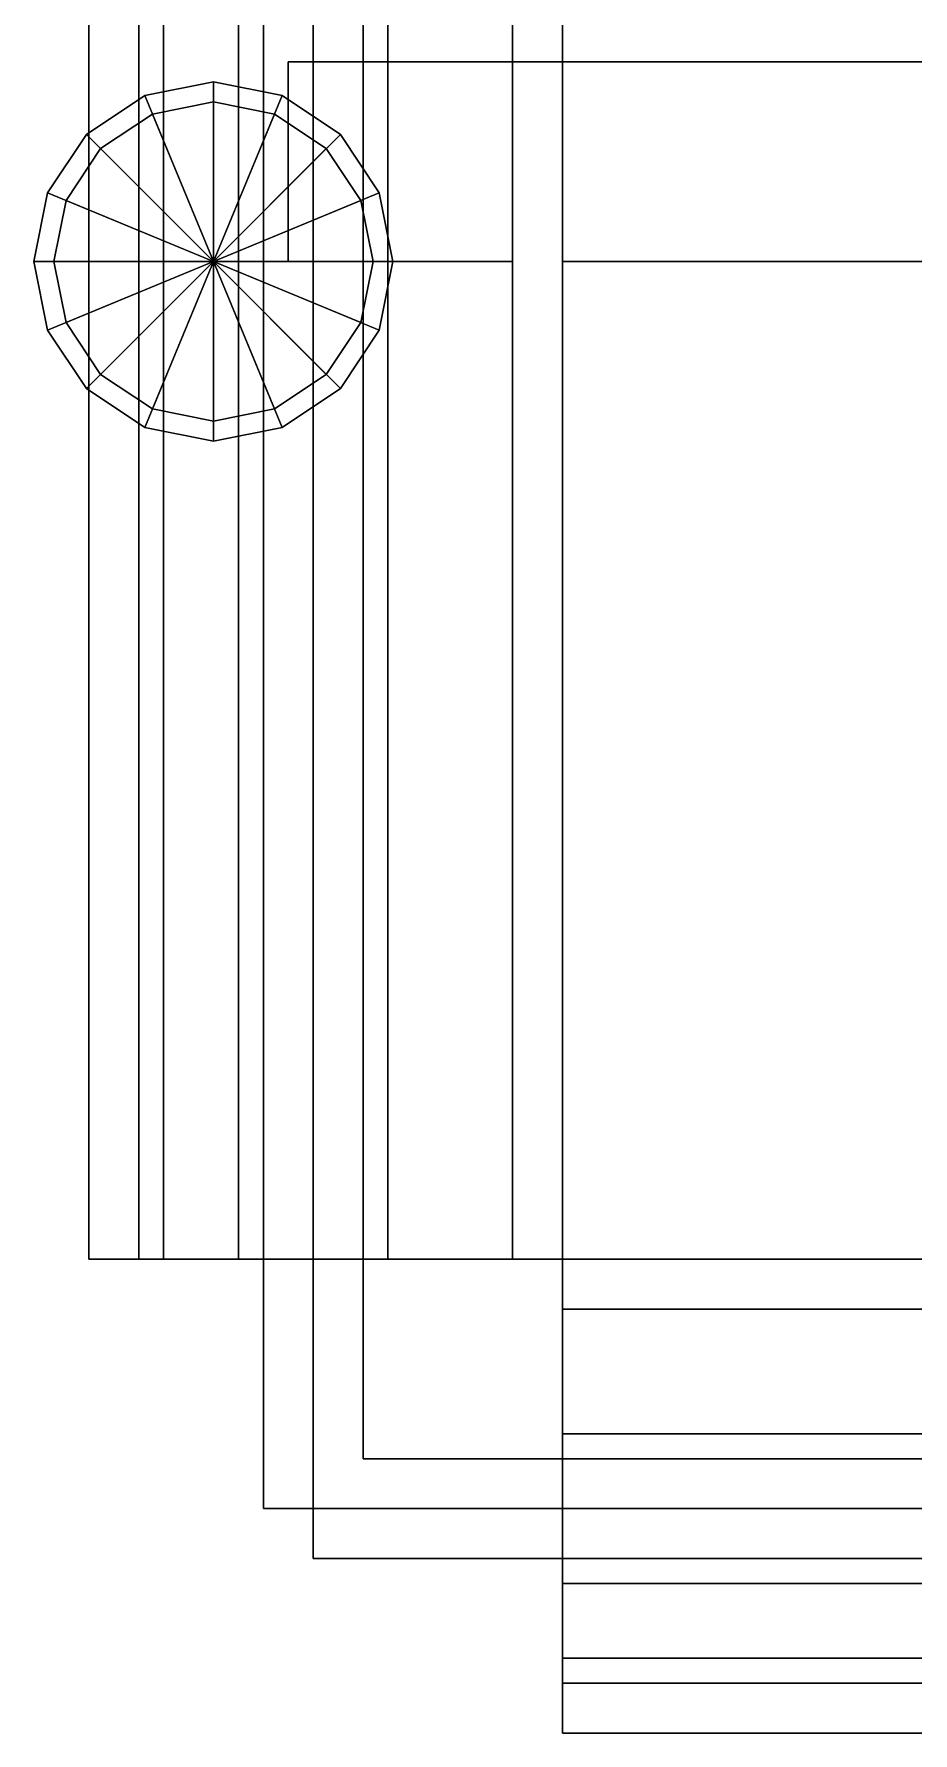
# Model space of a CAD drawing. Header units: millimetres. Extents: x -8000 to 18500, y -500 to 32500.
# Drawn here: x -106 to 70.3, y -95 to 245.6 of the extents above; entities that cross this region are included whole.
import ezdxf

# ---------------------------------------------------------------- set-up
doc = ezdxf.new("R2010")
doc.units = ezdxf.units.MM
for name, color, linetype in [('3D-CANOPY', 7, 'Continuous'), ('3D-COLUMNS', 7, 'Continuous'), ('3D-LIGHTS', 7, 'Continuous'), ('3D-LOUVERS', 7, 'Continuous'), ('3D-ROOF', 7, 'Continuous'), ('3D-SLABS', 7, 'Continuous'), ('3D-WALLS-EXTR', 7, 'Continuous')]:
    doc.layers.add(name, color=color, linetype=linetype)

msp = doc.modelspace()

# ---------------------------------------------------------------- linework, layer by layer
at = {"layer": '3D-CANOPY', "color": 7}
for points in [[(-95, 0, 3750), (-95, 10000, 3750), (-80, 10000, 3750), (-80, 0, 3750)], [(-95, 0, 3750), (-95, 0, 3900), (-95, 10000, 3900), (-95, 10000, 3750)], [(-95, 0, 3900), (-80, 0, 3900), (-80, 10000, 3900), (-95, 10000, 3900)], [(-80, 0, 3700), (-80, 10000, 3700), (0, 10000, 3700), (0, 0, 3700)], [(-80, 0, 3700), (-80, 0, 3950), (-80, 10000, 3950), (-80, 10000, 3700)], [(-80, 0, 3950), (0, 0, 3950), (0, 10000, 3950), (-80, 10000, 3950)], [(-80, 0, 3750), (-80, 10000, 3750), (-80, 10000, 3900), (-80, 0, 3900)], [(0, 0, 3700), (0, 10000, 3700), (0, 10000, 3950), (0, 0, 3950)], [(-95, 0, 3750), (-80, 0, 3750), (-80, 0, 3900), (-95, 0, 3900)], [(-80, 0, 3700), (0, 0, 3700), (0, 0, 3950), (-80, 0, 3950)], [(0, -80, 3700), (0, 0, 3700), (10000, 0, 3700), (10000, -80, 3700)], [(0, 0, 3700), (0, 0, 3950), (10000, 0, 3950), (10000, 0, 3700)], [(0, -80, 3700), (0, -80, 3950), (0, 0, 3950), (0, 0, 3700)], [(0, -80, 3950), (10000, -80, 3950), (10000, 0, 3950), (0, 0, 3950)], [(0, -80, 3700), (10000, -80, 3700), (10000, -80, 3950), (0, -80, 3950)], [(0, -95, 3750), (0, -80, 3750), (10000, -80, 3750), (10000, -95, 3750)], [(0, -80, 3750), (0, -80, 3900), (10000, -80, 3900), (10000, -80, 3750)], [(0, -95, 3750), (0, -95, 3900), (0, -80, 3900), (0, -80, 3750)], [(0, -95, 3900), (10000, -95, 3900), (10000, -80, 3900), (0, -80, 3900)], [(0, -95, 3750), (10000, -95, 3750), (10000, -95, 3900), (0, -95, 3900)]]:
    msp.add_3dface(points, dxfattribs=at)
at = {"layer": '3D-COLUMNS', "color": 7}
for points in [[(0, 0, 3600), (0, 10000, 3600), (400, 10000, 3600), (400, 0, 3600)], [(0, 0, 3600), (0, 0, 3800), (0, 10000, 3800), (0, 10000, 3600)], [(0, 0, 3800), (400, 0, 3800), (400, 10000, 3800), (0, 10000, 3800)], [(0, 0), (0, 400), (400, 400), (400, 0)], [(0, 0), (0, 0, 7800), (0, 400, 7800), (0, 400)], [(0, 0, 7800), (400, 0, 7800), (400, 400, 7800), (0, 400, 7800)], [(0, 0, 3600), (0, 400, 3600), (10000, 400, 3600), (10000, 0, 3600)], [(0, 0, 3600), (0, 0, 3800), (0, 400, 3800), (0, 400, 3600)], [(0, 0, 3800), (10000, 0, 3800), (10000, 400, 3800), (0, 400, 3800)], [(0, 0), (400, 0), (400, 0, 7800), (0, 0, 7800)], [(0, 0, 3600), (10000, 0, 3600), (10000, 0, 3800), (0, 0, 3800)], [(0, 0, 3600), (400, 0, 3600), (400, 0, 3800), (0, 0, 3800)]]:
    msp.add_3dface(points, dxfattribs=at)
at = {"layer": '3D-LIGHTS', "color": 7}
for points in [[(-85, 0, 3690), (-85, 10000, 3690), (-65, 10000, 3690), (-65, 0, 3690)], [(-85, 0, 3690), (-85, 0, 3705), (-85, 10000, 3705), (-85, 10000, 3690)], [(-85, 0, 3705), (-65, 0, 3705), (-65, 10000, 3705), (-85, 10000, 3705)], [(-65, 0, 3690), (-65, 10000, 3690), (-65, 10000, 3705), (-65, 0, 3705)], [(-70, 236, 2435), (-83.78, 233.26, 2435), (-83.78, 233.26, 2455), (-70, 236, 2455)], [(-70, 200, 2455), (-70, 236, 2455), (-83.78, 233.26, 2455), (-70, 200, 2455)], [(-70, 200, 2435), (-83.78, 233.26, 2435), (-70, 236, 2435), (-70, 200, 2435)], [(-70, 236, 2285), (-83.78, 233.26, 2285), (-83.78, 233.26, 2305), (-70, 236, 2305)], [(-70, 200, 2305), (-70, 236, 2305), (-83.78, 233.26, 2305), (-70, 200, 2305)], [(-70, 200, 2285), (-83.78, 233.26, 2285), (-70, 236, 2285), (-70, 200, 2285)], [(-70, 236, 5735), (-83.78, 233.26, 5735), (-83.78, 233.26, 5755), (-70, 236, 5755)], [(-70, 200, 5755), (-70, 236, 5755), (-83.78, 233.26, 5755), (-70, 200, 5755)], [(-70, 200, 5735), (-83.78, 233.26, 5735), (-70, 236, 5735), (-70, 200, 5735)], [(-70, 236, 5585), (-83.78, 233.26, 5585), (-83.78, 233.26, 5605), (-70, 236, 5605)], [(-70, 200, 5605), (-70, 236, 5605), (-83.78, 233.26, 5605), (-70, 200, 5605)], [(-70, 200, 5585), (-83.78, 233.26, 5585), (-70, 236, 5585), (-70, 200, 5585)], [(-56.22, 233.26, 2435), (-70, 236, 2435), (-70, 236, 2455), (-56.22, 233.26, 2455)], [(-70, 200, 2455), (-56.22, 233.26, 2455), (-70, 236, 2455), (-70, 200, 2455)], [(-70, 200, 2435), (-70, 236, 2435), (-56.22, 233.26, 2435), (-70, 200, 2435)], [(-56.22, 233.26, 2285), (-70, 236, 2285), (-70, 236, 2305), (-56.22, 233.26, 2305)], [(-70, 200, 2305), (-56.22, 233.26, 2305), (-70, 236, 2305), (-70, 200, 2305)], [(-70, 200, 2285), (-70, 236, 2285), (-56.22, 233.26, 2285), (-70, 200, 2285)], [(-56.22, 233.26, 5735), (-70, 236, 5735), (-70, 236, 5755), (-56.22, 233.26, 5755)], [(-70, 200, 5755), (-56.22, 233.26, 5755), (-70, 236, 5755), (-70, 200, 5755)], [(-70, 200, 5735), (-70, 236, 5735), (-56.22, 233.26, 5735), (-70, 200, 5735)], [(-56.22, 233.26, 5585), (-70, 236, 5585), (-70, 236, 5605), (-56.22, 233.26, 5605)], [(-70, 200, 5605), (-56.22, 233.26, 5605), (-70, 236, 5605), (-70, 200, 5605)], [(-70, 200, 5585), (-70, 236, 5585), (-56.22, 233.26, 5585), (-70, 200, 5585)], [(-83.78, 233.26, 2435), (-95.46, 225.46, 2435), (-95.46, 225.46, 2455), (-83.78, 233.26, 2455)], [(-70, 200, 2455), (-83.78, 233.26, 2455), (-95.46, 225.46, 2455), (-70, 200, 2455)], [(-70, 200, 2435), (-95.46, 225.46, 2435), (-83.78, 233.26, 2435), (-70, 200, 2435)], [(-83.78, 233.26, 2285), (-95.46, 225.46, 2285), (-95.46, 225.46, 2305), (-83.78, 233.26, 2305)], [(-70, 200, 2305), (-83.78, 233.26, 2305), (-95.46, 225.46, 2305), (-70, 200, 2305)], [(-70, 200, 2285), (-95.46, 225.46, 2285), (-83.78, 233.26, 2285), (-70, 200, 2285)], [(-83.78, 233.26, 5735), (-95.46, 225.46, 5735), (-95.46, 225.46, 5755), (-83.78, 233.26, 5755)], [(-70, 200, 5755), (-83.78, 233.26, 5755), (-95.46, 225.46, 5755), (-70, 200, 5755)], [(-70, 200, 5735), (-95.46, 225.46, 5735), (-83.78, 233.26, 5735), (-70, 200, 5735)], [(-83.78, 233.26, 5585), (-95.46, 225.46, 5585), (-95.46, 225.46, 5605), (-83.78, 233.26, 5605)], [(-70, 200, 5605), (-83.78, 233.26, 5605), (-95.46, 225.46, 5605), (-70, 200, 5605)], [(-70, 200, 5585), (-95.46, 225.46, 5585), (-83.78, 233.26, 5585), (-70, 200, 5585)], [(-70, 232, 2300), (-82.25, 229.56, 2300), (-82.25, 229.56, 2440), (-70, 232, 2440)], [(-70, 200, 2440), (-70, 232, 2440), (-82.25, 229.56, 2440), (-70, 200, 2440)], [(-70, 200, 2300), (-82.25, 229.56, 2300), (-70, 232, 2300), (-70, 200, 2300)], [(-70, 232, 5600), (-82.25, 229.56, 5600), (-82.25, 229.56, 5740), (-70, 232, 5740)], [(-70, 200, 5740), (-70, 232, 5740), (-82.25, 229.56, 5740), (-70, 200, 5740)], [(-70, 200, 5600), (-82.25, 229.56, 5600), (-70, 232, 5600), (-70, 200, 5600)], [(-70, 200, 2455), (-44.54, 225.46, 2455), (-56.22, 233.26, 2455), (-70, 200, 2455)], [(-70, 200, 2435), (-56.22, 233.26, 2435), (-44.54, 225.46, 2435), (-70, 200, 2435)], [(-70, 200, 2305), (-44.54, 225.46, 2305), (-56.22, 233.26, 2305), (-70, 200, 2305)], [(-70, 200, 2285), (-56.22, 233.26, 2285), (-44.54, 225.46, 2285), (-70, 200, 2285)], [(-70, 200, 5755), (-44.54, 225.46, 5755), (-56.22, 233.26, 5755), (-70, 200, 5755)], [(-70, 200, 5735), (-56.22, 233.26, 5735), (-44.54, 225.46, 5735), (-70, 200, 5735)], [(-70, 200, 5605), (-44.54, 225.46, 5605), (-56.22, 233.26, 5605), (-70, 200, 5605)], [(-70, 200, 5585), (-56.22, 233.26, 5585), (-44.54, 225.46, 5585), (-70, 200, 5585)], [(-57.75, 229.56, 2300), (-70, 232, 2300), (-70, 232, 2440), (-57.75, 229.56, 2440)], [(-70, 200, 2440), (-57.75, 229.56, 2440), (-70, 232, 2440), (-70, 200, 2440)], [(-70, 200, 2300), (-70, 232, 2300), (-57.75, 229.56, 2300), (-70, 200, 2300)], [(-57.75, 229.56, 5600), (-70, 232, 5600), (-70, 232, 5740), (-57.75, 229.56, 5740)], [(-70, 200, 5740), (-57.75, 229.56, 5740), (-70, 232, 5740), (-70, 200, 5740)], [(-70, 200, 5600), (-70, 232, 5600), (-57.75, 229.56, 5600), (-70, 200, 5600)], [(-44.54, 225.46, 2435), (-56.22, 233.26, 2435), (-56.22, 233.26, 2455), (-44.54, 225.46, 2455)], [(-44.54, 225.46, 2285), (-56.22, 233.26, 2285), (-56.22, 233.26, 2305), (-44.54, 225.46, 2305)], [(-44.54, 225.46, 5735), (-56.22, 233.26, 5735), (-56.22, 233.26, 5755), (-44.54, 225.46, 5755)], [(-44.54, 225.46, 5585), (-56.22, 233.26, 5585), (-56.22, 233.26, 5605), (-44.54, 225.46, 5605)], [(-82.25, 229.56, 2300), (-92.63, 222.63, 2300), (-92.63, 222.63, 2440), (-82.25, 229.56, 2440)], [(-70, 200, 2440), (-82.25, 229.56, 2440), (-92.63, 222.63, 2440), (-70, 200, 2440)], [(-70, 200, 2300), (-92.63, 222.63, 2300), (-82.25, 229.56, 2300), (-70, 200, 2300)], [(-82.25, 229.56, 5600), (-92.63, 222.63, 5600), (-92.63, 222.63, 5740), (-82.25, 229.56, 5740)], [(-70, 200, 5740), (-82.25, 229.56, 5740), (-92.63, 222.63, 5740), (-70, 200, 5740)], [(-70, 200, 5600), (-92.63, 222.63, 5600), (-82.25, 229.56, 5600), (-70, 200, 5600)], [(-70, 200, 2440), (-47.37, 222.63, 2440), (-57.75, 229.56, 2440), (-70, 200, 2440)], [(-70, 200, 2300), (-57.75, 229.56, 2300), (-47.37, 222.63, 2300), (-70, 200, 2300)], [(-70, 200, 5740), (-47.37, 222.63, 5740), (-57.75, 229.56, 5740), (-70, 200, 5740)], [(-70, 200, 5600), (-57.75, 229.56, 5600), (-47.37, 222.63, 5600), (-70, 200, 5600)], [(-47.37, 222.63, 2300), (-57.75, 229.56, 2300), (-57.75, 229.56, 2440), (-47.37, 222.63, 2440)], [(-47.37, 222.63, 5600), (-57.75, 229.56, 5600), (-57.75, 229.56, 5740), (-47.37, 222.63, 5740)], [(-95.46, 225.46, 2435), (-103.26, 213.78, 2435), (-103.26, 213.78, 2455), (-95.46, 225.46, 2455)], [(-70, 200, 2455), (-95.46, 225.46, 2455), (-103.26, 213.78, 2455), (-70, 200, 2455)], [(-70, 200, 2435), (-103.26, 213.78, 2435), (-95.46, 225.46, 2435), (-70, 200, 2435)], [(-95.46, 225.46, 2285), (-103.26, 213.78, 2285), (-103.26, 213.78, 2305), (-95.46, 225.46, 2305)], [(-70, 200, 2305), (-95.46, 225.46, 2305), (-103.26, 213.78, 2305), (-70, 200, 2305)], [(-70, 200, 2285), (-103.26, 213.78, 2285), (-95.46, 225.46, 2285), (-70, 200, 2285)], [(-95.46, 225.46, 5735), (-103.26, 213.78, 5735), (-103.26, 213.78, 5755), (-95.46, 225.46, 5755)], [(-70, 200, 5755), (-95.46, 225.46, 5755), (-103.26, 213.78, 5755), (-70, 200, 5755)], [(-70, 200, 5735), (-103.26, 213.78, 5735), (-95.46, 225.46, 5735), (-70, 200, 5735)], [(-95.46, 225.46, 5585), (-103.26, 213.78, 5585), (-103.26, 213.78, 5605), (-95.46, 225.46, 5605)], [(-70, 200, 5605), (-95.46, 225.46, 5605), (-103.26, 213.78, 5605), (-70, 200, 5605)], [(-70, 200, 5585), (-103.26, 213.78, 5585), (-95.46, 225.46, 5585), (-70, 200, 5585)], [(-70, 200, 2455), (-36.74, 213.78, 2455), (-44.54, 225.46, 2455), (-70, 200, 2455)], [(-70, 200, 2435), (-44.54, 225.46, 2435), (-36.74, 213.78, 2435), (-70, 200, 2435)], [(-70, 200, 2305), (-36.74, 213.78, 2305), (-44.54, 225.46, 2305), (-70, 200, 2305)], [(-70, 200, 2285), (-44.54, 225.46, 2285), (-36.74, 213.78, 2285), (-70, 200, 2285)], [(-70, 200, 5755), (-36.74, 213.78, 5755), (-44.54, 225.46, 5755), (-70, 200, 5755)], [(-70, 200, 5735), (-44.54, 225.46, 5735), (-36.74, 213.78, 5735), (-70, 200, 5735)], [(-70, 200, 5605), (-36.74, 213.78, 5605), (-44.54, 225.46, 5605), (-70, 200, 5605)], [(-70, 200, 5585), (-44.54, 225.46, 5585), (-36.74, 213.78, 5585), (-70, 200, 5585)], [(-36.74, 213.78, 2435), (-44.54, 225.46, 2435), (-44.54, 225.46, 2455), (-36.74, 213.78, 2455)], [(-36.74, 213.78, 2285), (-44.54, 225.46, 2285), (-44.54, 225.46, 2305), (-36.74, 213.78, 2305)], [(-36.74, 213.78, 5735), (-44.54, 225.46, 5735), (-44.54, 225.46, 5755), (-36.74, 213.78, 5755)], [(-36.74, 213.78, 5585), (-44.54, 225.46, 5585), (-44.54, 225.46, 5605), (-36.74, 213.78, 5605)], [(-92.63, 222.63, 2300), (-99.56, 212.25, 2300), (-99.56, 212.25, 2440), (-92.63, 222.63, 2440)], [(-70, 200, 2440), (-92.63, 222.63, 2440), (-99.56, 212.25, 2440), (-70, 200, 2440)], [(-70, 200, 2300), (-99.56, 212.25, 2300), (-92.63, 222.63, 2300), (-70, 200, 2300)], [(-92.63, 222.63, 5600), (-99.56, 212.25, 5600), (-99.56, 212.25, 5740), (-92.63, 222.63, 5740)], [(-70, 200, 5740), (-92.63, 222.63, 5740), (-99.56, 212.25, 5740), (-70, 200, 5740)], [(-70, 200, 5600), (-99.56, 212.25, 5600), (-92.63, 222.63, 5600), (-70, 200, 5600)], [(-70, 200, 2440), (-40.44, 212.25, 2440), (-47.37, 222.63, 2440), (-70, 200, 2440)], [(-70, 200, 2300), (-47.37, 222.63, 2300), (-40.44, 212.25, 2300), (-70, 200, 2300)], [(-70, 200, 5740), (-40.44, 212.25, 5740), (-47.37, 222.63, 5740), (-70, 200, 5740)], [(-70, 200, 5600), (-47.37, 222.63, 5600), (-40.44, 212.25, 5600), (-70, 200, 5600)], [(-40.44, 212.25, 2300), (-47.37, 222.63, 2300), (-47.37, 222.63, 2440), (-40.44, 212.25, 2440)], [(-40.44, 212.25, 5600), (-47.37, 222.63, 5600), (-47.37, 222.63, 5740), (-40.44, 212.25, 5740)], [(-103.26, 213.78, 2435), (-106, 200, 2435), (-106, 200, 2455), (-103.26, 213.78, 2455)], [(-70, 200, 2455), (-103.26, 213.78, 2455), (-106, 200, 2455), (-70, 200, 2455)], [(-70, 200, 2435), (-106, 200, 2435), (-103.26, 213.78, 2435), (-70, 200, 2435)], [(-103.26, 213.78, 2285), (-106, 200, 2285), (-106, 200, 2305), (-103.26, 213.78, 2305)], [(-70, 200, 2305), (-103.26, 213.78, 2305), (-106, 200, 2305), (-70, 200, 2305)], [(-70, 200, 2285), (-106, 200, 2285), (-103.26, 213.78, 2285), (-70, 200, 2285)], [(-103.26, 213.78, 5735), (-106, 200, 5735), (-106, 200, 5755), (-103.26, 213.78, 5755)], [(-70, 200, 5755), (-103.26, 213.78, 5755), (-106, 200, 5755), (-70, 200, 5755)], [(-70, 200, 5735), (-106, 200, 5735), (-103.26, 213.78, 5735), (-70, 200, 5735)], [(-103.26, 213.78, 5585), (-106, 200, 5585), (-106, 200, 5605), (-103.26, 213.78, 5605)], [(-70, 200, 5605), (-103.26, 213.78, 5605), (-106, 200, 5605), (-70, 200, 5605)], [(-70, 200, 5585), (-106, 200, 5585), (-103.26, 213.78, 5585), (-70, 200, 5585)], [(-99.56, 212.25, 2300), (-102, 200, 2300), (-102, 200, 2440), (-99.56, 212.25, 2440)], [(-70, 200, 2440), (-99.56, 212.25, 2440), (-102, 200, 2440), (-70, 200, 2440)], [(-70, 200, 2300), (-102, 200, 2300), (-99.56, 212.25, 2300), (-70, 200, 2300)], [(-99.56, 212.25, 5600), (-102, 200, 5600), (-102, 200, 5740), (-99.56, 212.25, 5740)], [(-70, 200, 5740), (-99.56, 212.25, 5740), (-102, 200, 5740), (-70, 200, 5740)], [(-70, 200, 5600), (-102, 200, 5600), (-99.56, 212.25, 5600), (-70, 200, 5600)], [(-70, 200, 2455), (-34, 200, 2455), (-36.74, 213.78, 2455), (-70, 200, 2455)], [(-70, 200, 2435), (-36.74, 213.78, 2435), (-34, 200, 2435), (-70, 200, 2435)], [(-70, 200, 2305), (-34, 200, 2305), (-36.74, 213.78, 2305), (-70, 200, 2305)], [(-70, 200, 2285), (-36.74, 213.78, 2285), (-34, 200, 2285), (-70, 200, 2285)], [(-70, 200, 5755), (-34, 200, 5755), (-36.74, 213.78, 5755), (-70, 200, 5755)], [(-70, 200, 5735), (-36.74, 213.78, 5735), (-34, 200, 5735), (-70, 200, 5735)], [(-70, 200, 5605), (-34, 200, 5605), (-36.74, 213.78, 5605), (-70, 200, 5605)], [(-70, 200, 5585), (-36.74, 213.78, 5585), (-34, 200, 5585), (-70, 200, 5585)], [(-70, 200, 2440), (-38, 200, 2440), (-40.44, 212.25, 2440), (-70, 200, 2440)], [(-70, 200, 2300), (-40.44, 212.25, 2300), (-38, 200, 2300), (-70, 200, 2300)], [(-70, 200, 5740), (-38, 200, 5740), (-40.44, 212.25, 5740), (-70, 200, 5740)], [(-70, 200, 5600), (-40.44, 212.25, 5600), (-38, 200, 5600), (-70, 200, 5600)], [(-38, 200, 2300), (-40.44, 212.25, 2300), (-40.44, 212.25, 2440), (-38, 200, 2440)], [(-38, 200, 5600), (-40.44, 212.25, 5600), (-40.44, 212.25, 5740), (-38, 200, 5740)], [(-34, 200, 2435), (-36.74, 213.78, 2435), (-36.74, 213.78, 2455), (-34, 200, 2455)], [(-34, 200, 2285), (-36.74, 213.78, 2285), (-36.74, 213.78, 2305), (-34, 200, 2305)], [(-34, 200, 5735), (-36.74, 213.78, 5735), (-36.74, 213.78, 5755), (-34, 200, 5755)], [(-34, 200, 5585), (-36.74, 213.78, 5585), (-36.74, 213.78, 5605), (-34, 200, 5605)], [(-106, 200, 2435), (-103.26, 186.22, 2435), (-103.26, 186.22, 2455), (-106, 200, 2455)], [(-70, 200, 2455), (-106, 200, 2455), (-103.26, 186.22, 2455), (-70, 200, 2455)], [(-70, 200, 2435), (-103.26, 186.22, 2435), (-106, 200, 2435), (-70, 200, 2435)], [(-106, 200, 2285), (-103.26, 186.22, 2285), (-103.26, 186.22, 2305), (-106, 200, 2305)], [(-70, 200, 2305), (-106, 200, 2305), (-103.26, 186.22, 2305), (-70, 200, 2305)], [(-70, 200, 2285), (-103.26, 186.22, 2285), (-106, 200, 2285), (-70, 200, 2285)], [(-106, 200, 5735), (-103.26, 186.22, 5735), (-103.26, 186.22, 5755), (-106, 200, 5755)], [(-70, 200, 5755), (-106, 200, 5755), (-103.26, 186.22, 5755), (-70, 200, 5755)], [(-70, 200, 5735), (-103.26, 186.22, 5735), (-106, 200, 5735), (-70, 200, 5735)], [(-106, 200, 5585), (-103.26, 186.22, 5585), (-103.26, 186.22, 5605), (-106, 200, 5605)], [(-70, 200, 5605), (-106, 200, 5605), (-103.26, 186.22, 5605), (-70, 200, 5605)], [(-70, 200, 5585), (-103.26, 186.22, 5585), (-106, 200, 5585), (-70, 200, 5585)], [(-70, 200, 2455), (-103.26, 186.22, 2455), (-95.46, 174.54, 2455), (-70, 200, 2455)], [(-70, 200, 2435), (-95.46, 174.54, 2435), (-103.26, 186.22, 2435), (-70, 200, 2435)], [(-70, 200, 2305), (-103.26, 186.22, 2305), (-95.46, 174.54, 2305), (-70, 200, 2305)], [(-70, 200, 2285), (-95.46, 174.54, 2285), (-103.26, 186.22, 2285), (-70, 200, 2285)], [(-70, 200, 5755), (-103.26, 186.22, 5755), (-95.46, 174.54, 5755), (-70, 200, 5755)], [(-70, 200, 5735), (-95.46, 174.54, 5735), (-103.26, 186.22, 5735), (-70, 200, 5735)], [(-70, 200, 5605), (-103.26, 186.22, 5605), (-95.46, 174.54, 5605), (-70, 200, 5605)], [(-70, 200, 5585), (-95.46, 174.54, 5585), (-103.26, 186.22, 5585), (-70, 200, 5585)], [(-102, 200, 2300), (-99.56, 187.75, 2300), (-99.56, 187.75, 2440), (-102, 200, 2440)], [(-70, 200, 2440), (-102, 200, 2440), (-99.56, 187.75, 2440), (-70, 200, 2440)], [(-70, 200, 2300), (-99.56, 187.75, 2300), (-102, 200, 2300), (-70, 200, 2300)], [(-102, 200, 5600), (-99.56, 187.75, 5600), (-99.56, 187.75, 5740), (-102, 200, 5740)], [(-70, 200, 5740), (-102, 200, 5740), (-99.56, 187.75, 5740), (-70, 200, 5740)], [(-70, 200, 5600), (-99.56, 187.75, 5600), (-102, 200, 5600), (-70, 200, 5600)], [(-70, 200, 2440), (-99.56, 187.75, 2440), (-92.63, 177.37, 2440), (-70, 200, 2440)], [(-70, 200, 2300), (-92.63, 177.37, 2300), (-99.56, 187.75, 2300), (-70, 200, 2300)], [(-70, 200, 5740), (-99.56, 187.75, 5740), (-92.63, 177.37, 5740), (-70, 200, 5740)], [(-70, 200, 5600), (-92.63, 177.37, 5600), (-99.56, 187.75, 5600), (-70, 200, 5600)], [(-70, 200, 2455), (-95.46, 174.54, 2455), (-83.78, 166.74, 2455), (-70, 200, 2455)], [(-70, 200, 2435), (-83.78, 166.74, 2435), (-95.46, 174.54, 2435), (-70, 200, 2435)], [(-70, 200, 2305), (-95.46, 174.54, 2305), (-83.78, 166.74, 2305), (-70, 200, 2305)], [(-70, 200, 2285), (-83.78, 166.74, 2285), (-95.46, 174.54, 2285), (-70, 200, 2285)], [(-70, 200, 5755), (-95.46, 174.54, 5755), (-83.78, 166.74, 5755), (-70, 200, 5755)], [(-70, 200, 5735), (-83.78, 166.74, 5735), (-95.46, 174.54, 5735), (-70, 200, 5735)], [(-70, 200, 5605), (-95.46, 174.54, 5605), (-83.78, 166.74, 5605), (-70, 200, 5605)], [(-70, 200, 5585), (-83.78, 166.74, 5585), (-95.46, 174.54, 5585), (-70, 200, 5585)], [(-70, 200, 2440), (-92.63, 177.37, 2440), (-82.25, 170.44, 2440), (-70, 200, 2440)], [(-70, 200, 2300), (-82.25, 170.44, 2300), (-92.63, 177.37, 2300), (-70, 200, 2300)], [(-70, 200, 5740), (-92.63, 177.37, 5740), (-82.25, 170.44, 5740), (-70, 200, 5740)], [(-70, 200, 5600), (-82.25, 170.44, 5600), (-92.63, 177.37, 5600), (-70, 200, 5600)], [(-70, 200, 2455), (-83.78, 166.74, 2455), (-70, 164, 2455), (-70, 200, 2455)], [(-70, 200, 2435), (-70, 164, 2435), (-83.78, 166.74, 2435), (-70, 200, 2435)], [(-70, 200, 2305), (-83.78, 166.74, 2305), (-70, 164, 2305), (-70, 200, 2305)], [(-70, 200, 2285), (-70, 164, 2285), (-83.78, 166.74, 2285), (-70, 200, 2285)], [(-70, 200, 5755), (-83.78, 166.74, 5755), (-70, 164, 5755), (-70, 200, 5755)], [(-70, 200, 5735), (-70, 164, 5735), (-83.78, 166.74, 5735), (-70, 200, 5735)], [(-70, 200, 5605), (-83.78, 166.74, 5605), (-70, 164, 5605), (-70, 200, 5605)], [(-70, 200, 5585), (-70, 164, 5585), (-83.78, 166.74, 5585), (-70, 200, 5585)], [(-70, 200, 2440), (-82.25, 170.44, 2440), (-70, 168, 2440), (-70, 200, 2440)], [(-70, 200, 2300), (-70, 168, 2300), (-82.25, 170.44, 2300), (-70, 200, 2300)], [(-70, 200, 5740), (-82.25, 170.44, 5740), (-70, 168, 5740), (-70, 200, 5740)], [(-70, 200, 5600), (-70, 168, 5600), (-82.25, 170.44, 5600), (-70, 200, 5600)], [(-70, 200, 2440), (-70, 168, 2440), (-57.75, 170.44, 2440), (-70, 200, 2440)], [(-70, 200, 2300), (-57.75, 170.44, 2300), (-70, 168, 2300), (-70, 200, 2300)], [(-70, 200, 2440), (-57.75, 170.44, 2440), (-47.37, 177.37, 2440), (-70, 200, 2440)], [(-70, 200, 2300), (-47.37, 177.37, 2300), (-57.75, 170.44, 2300), (-70, 200, 2300)], [(-70, 200, 2440), (-47.37, 177.37, 2440), (-40.44, 187.75, 2440), (-70, 200, 2440)], [(-70, 200, 2300), (-40.44, 187.75, 2300), (-47.37, 177.37, 2300), (-70, 200, 2300)], [(-70, 200, 2440), (-40.44, 187.75, 2440), (-38, 200, 2440), (-70, 200, 2440)], [(-70, 200, 2300), (-38, 200, 2300), (-40.44, 187.75, 2300), (-70, 200, 2300)], [(-70, 200, 2455), (-70, 164, 2455), (-56.22, 166.74, 2455), (-70, 200, 2455)], [(-70, 200, 2435), (-56.22, 166.74, 2435), (-70, 164, 2435), (-70, 200, 2435)], [(-70, 200, 2455), (-56.22, 166.74, 2455), (-44.54, 174.54, 2455), (-70, 200, 2455)], [(-70, 200, 2435), (-44.54, 174.54, 2435), (-56.22, 166.74, 2435), (-70, 200, 2435)], [(-70, 200, 2455), (-44.54, 174.54, 2455), (-36.74, 186.22, 2455), (-70, 200, 2455)], [(-70, 200, 2435), (-36.74, 186.22, 2435), (-44.54, 174.54, 2435), (-70, 200, 2435)], [(-70, 200, 2455), (-36.74, 186.22, 2455), (-34, 200, 2455), (-70, 200, 2455)], [(-70, 200, 2435), (-34, 200, 2435), (-36.74, 186.22, 2435), (-70, 200, 2435)], [(-70, 200, 2305), (-70, 164, 2305), (-56.22, 166.74, 2305), (-70, 200, 2305)], [(-70, 200, 2285), (-56.22, 166.74, 2285), (-70, 164, 2285), (-70, 200, 2285)], [(-70, 200, 2305), (-56.22, 166.74, 2305), (-44.54, 174.54, 2305), (-70, 200, 2305)], [(-70, 200, 2285), (-44.54, 174.54, 2285), (-56.22, 166.74, 2285), (-70, 200, 2285)], [(-70, 200, 2305), (-44.54, 174.54, 2305), (-36.74, 186.22, 2305), (-70, 200, 2305)], [(-70, 200, 2285), (-36.74, 186.22, 2285), (-44.54, 174.54, 2285), (-70, 200, 2285)], [(-70, 200, 2305), (-36.74, 186.22, 2305), (-34, 200, 2305), (-70, 200, 2305)], [(-70, 200, 2285), (-34, 200, 2285), (-36.74, 186.22, 2285), (-70, 200, 2285)], [(-70, 200, 5740), (-70, 168, 5740), (-57.75, 170.44, 5740), (-70, 200, 5740)], [(-70, 200, 5600), (-57.75, 170.44, 5600), (-70, 168, 5600), (-70, 200, 5600)], [(-70, 200, 5740), (-57.75, 170.44, 5740), (-47.37, 177.37, 5740), (-70, 200, 5740)], [(-70, 200, 5600), (-47.37, 177.37, 5600), (-57.75, 170.44, 5600), (-70, 200, 5600)], [(-70, 200, 5740), (-47.37, 177.37, 5740), (-40.44, 187.75, 5740), (-70, 200, 5740)], [(-70, 200, 5600), (-40.44, 187.75, 5600), (-47.37, 177.37, 5600), (-70, 200, 5600)], [(-70, 200, 5740), (-40.44, 187.75, 5740), (-38, 200, 5740), (-70, 200, 5740)], [(-70, 200, 5600), (-38, 200, 5600), (-40.44, 187.75, 5600), (-70, 200, 5600)], [(-70, 200, 5755), (-70, 164, 5755), (-56.22, 166.74, 5755), (-70, 200, 5755)], [(-70, 200, 5735), (-56.22, 166.74, 5735), (-70, 164, 5735), (-70, 200, 5735)], [(-70, 200, 5755), (-56.22, 166.74, 5755), (-44.54, 174.54, 5755), (-70, 200, 5755)], [(-70, 200, 5735), (-44.54, 174.54, 5735), (-56.22, 166.74, 5735), (-70, 200, 5735)], [(-70, 200, 5755), (-44.54, 174.54, 5755), (-36.74, 186.22, 5755), (-70, 200, 5755)], [(-70, 200, 5735), (-36.74, 186.22, 5735), (-44.54, 174.54, 5735), (-70, 200, 5735)], [(-70, 200, 5755), (-36.74, 186.22, 5755), (-34, 200, 5755), (-70, 200, 5755)], [(-70, 200, 5735), (-34, 200, 5735), (-36.74, 186.22, 5735), (-70, 200, 5735)], [(-70, 200, 5605), (-70, 164, 5605), (-56.22, 166.74, 5605), (-70, 200, 5605)], [(-70, 200, 5585), (-56.22, 166.74, 5585), (-70, 164, 5585), (-70, 200, 5585)], [(-70, 200, 5605), (-56.22, 166.74, 5605), (-44.54, 174.54, 5605), (-70, 200, 5605)], [(-70, 200, 5585), (-44.54, 174.54, 5585), (-56.22, 166.74, 5585), (-70, 200, 5585)], [(-70, 200, 5605), (-44.54, 174.54, 5605), (-36.74, 186.22, 5605), (-70, 200, 5605)], [(-70, 200, 5585), (-36.74, 186.22, 5585), (-44.54, 174.54, 5585), (-70, 200, 5585)], [(-70, 200, 5605), (-36.74, 186.22, 5605), (-34, 200, 5605), (-70, 200, 5605)], [(-70, 200, 5585), (-34, 200, 5585), (-36.74, 186.22, 5585), (-70, 200, 5585)], [(-40.44, 187.75, 2300), (-38, 200, 2300), (-38, 200, 2440), (-40.44, 187.75, 2440)], [(-40.44, 187.75, 5600), (-38, 200, 5600), (-38, 200, 5740), (-40.44, 187.75, 5740)], [(-36.74, 186.22, 2435), (-34, 200, 2435), (-34, 200, 2455), (-36.74, 186.22, 2455)], [(-36.74, 186.22, 2285), (-34, 200, 2285), (-34, 200, 2305), (-36.74, 186.22, 2305)], [(-36.74, 186.22, 5735), (-34, 200, 5735), (-34, 200, 5755), (-36.74, 186.22, 5755)], [(-36.74, 186.22, 5585), (-34, 200, 5585), (-34, 200, 5605), (-36.74, 186.22, 5605)], [(-99.56, 187.75, 2300), (-92.63, 177.37, 2300), (-92.63, 177.37, 2440), (-99.56, 187.75, 2440)], [(-99.56, 187.75, 5600), (-92.63, 177.37, 5600), (-92.63, 177.37, 5740), (-99.56, 187.75, 5740)], [(-47.37, 177.37, 2300), (-40.44, 187.75, 2300), (-40.44, 187.75, 2440), (-47.37, 177.37, 2440)], [(-47.37, 177.37, 5600), (-40.44, 187.75, 5600), (-40.44, 187.75, 5740), (-47.37, 177.37, 5740)], [(-103.26, 186.22, 2435), (-95.46, 174.54, 2435), (-95.46, 174.54, 2455), (-103.26, 186.22, 2455)], [(-103.26, 186.22, 2285), (-95.46, 174.54, 2285), (-95.46, 174.54, 2305), (-103.26, 186.22, 2305)], [(-103.26, 186.22, 5735), (-95.46, 174.54, 5735), (-95.46, 174.54, 5755), (-103.26, 186.22, 5755)], [(-103.26, 186.22, 5585), (-95.46, 174.54, 5585), (-95.46, 174.54, 5605), (-103.26, 186.22, 5605)], [(-44.54, 174.54, 2435), (-36.74, 186.22, 2435), (-36.74, 186.22, 2455), (-44.54, 174.54, 2455)], [(-44.54, 174.54, 2285), (-36.74, 186.22, 2285), (-36.74, 186.22, 2305), (-44.54, 174.54, 2305)], [(-44.54, 174.54, 5735), (-36.74, 186.22, 5735), (-36.74, 186.22, 5755), (-44.54, 174.54, 5755)], [(-44.54, 174.54, 5585), (-36.74, 186.22, 5585), (-36.74, 186.22, 5605), (-44.54, 174.54, 5605)], [(-92.63, 177.37, 2300), (-82.25, 170.44, 2300), (-82.25, 170.44, 2440), (-92.63, 177.37, 2440)], [(-92.63, 177.37, 5600), (-82.25, 170.44, 5600), (-82.25, 170.44, 5740), (-92.63, 177.37, 5740)], [(-57.75, 170.44, 2300), (-47.37, 177.37, 2300), (-47.37, 177.37, 2440), (-57.75, 170.44, 2440)], [(-57.75, 170.44, 5600), (-47.37, 177.37, 5600), (-47.37, 177.37, 5740), (-57.75, 170.44, 5740)], [(-95.46, 174.54, 2435), (-83.78, 166.74, 2435), (-83.78, 166.74, 2455), (-95.46, 174.54, 2455)], [(-95.46, 174.54, 2285), (-83.78, 166.74, 2285), (-83.78, 166.74, 2305), (-95.46, 174.54, 2305)], [(-95.46, 174.54, 5735), (-83.78, 166.74, 5735), (-83.78, 166.74, 5755), (-95.46, 174.54, 5755)], [(-95.46, 174.54, 5585), (-83.78, 166.74, 5585), (-83.78, 166.74, 5605), (-95.46, 174.54, 5605)], [(-56.22, 166.74, 2435), (-44.54, 174.54, 2435), (-44.54, 174.54, 2455), (-56.22, 166.74, 2455)], [(-56.22, 166.74, 2285), (-44.54, 174.54, 2285), (-44.54, 174.54, 2305), (-56.22, 166.74, 2305)], [(-56.22, 166.74, 5735), (-44.54, 174.54, 5735), (-44.54, 174.54, 5755), (-56.22, 166.74, 5755)], [(-56.22, 166.74, 5585), (-44.54, 174.54, 5585), (-44.54, 174.54, 5605), (-56.22, 166.74, 5605)], [(-82.25, 170.44, 2300), (-70, 168, 2300), (-70, 168, 2440), (-82.25, 170.44, 2440)], [(-82.25, 170.44, 5600), (-70, 168, 5600), (-70, 168, 5740), (-82.25, 170.44, 5740)], [(-70, 168, 2300), (-57.75, 170.44, 2300), (-57.75, 170.44, 2440), (-70, 168, 2440)], [(-70, 168, 5600), (-57.75, 170.44, 5600), (-57.75, 170.44, 5740), (-70, 168, 5740)], [(-83.78, 166.74, 2435), (-70, 164, 2435), (-70, 164, 2455), (-83.78, 166.74, 2455)], [(-83.78, 166.74, 2285), (-70, 164, 2285), (-70, 164, 2305), (-83.78, 166.74, 2305)], [(-83.78, 166.74, 5735), (-70, 164, 5735), (-70, 164, 5755), (-83.78, 166.74, 5755)], [(-83.78, 166.74, 5585), (-70, 164, 5585), (-70, 164, 5605), (-83.78, 166.74, 5605)], [(-70, 164, 2435), (-56.22, 166.74, 2435), (-56.22, 166.74, 2455), (-70, 164, 2455)], [(-70, 164, 2285), (-56.22, 166.74, 2285), (-56.22, 166.74, 2305), (-70, 164, 2305)], [(-70, 164, 5735), (-56.22, 166.74, 5735), (-56.22, 166.74, 5755), (-70, 164, 5755)], [(-70, 164, 5585), (-56.22, 166.74, 5585), (-56.22, 166.74, 5605), (-70, 164, 5605)], [(-85, 0, 3690), (-65, 0, 3690), (-65, 0, 3705), (-85, 0, 3705)], [(0, -85, 3690), (0, -65, 3690), (10000, -65, 3690), (10000, -85, 3690)], [(0, -65, 3690), (0, -65, 3705), (10000, -65, 3705), (10000, -65, 3690)], [(0, -85, 3690), (0, -85, 3705), (0, -65, 3705), (0, -65, 3690)], [(0, -85, 3705), (10000, -85, 3705), (10000, -65, 3705), (0, -65, 3705)], [(0, -85, 3690), (10000, -85, 3690), (10000, -85, 3705), (0, -85, 3705)]]:
    msp.add_3dface(points, dxfattribs=at)
at = {"layer": '3D-LOUVERS', "color": 7}
for points in [[(-55, 200, 600), (-55, 240, 600), (-10, 240, 600), (-10, 200, 600)], [(-55, 240, 600), (-55, 240, 3700), (-10, 240, 3700), (-10, 240, 600)], [(-55, 200, 600), (-55, 200, 3700), (-55, 240, 3700), (-55, 240, 600)], [(-55, 200, 3700), (-10, 200, 3700), (-10, 240, 3700), (-55, 240, 3700)], [(-55, 200, 4000), (-55, 240, 4000), (-10, 240, 4000), (-10, 200, 4000)], [(-55, 240, 4000), (-55, 240, 7000), (-10, 240, 7000), (-10, 240, 4000)], [(-55, 200, 4000), (-55, 200, 7000), (-55, 240, 7000), (-55, 240, 4000)], [(-55, 200, 7000), (-10, 200, 7000), (-10, 240, 7000), (-55, 240, 7000)], [(-10, 200, 600), (-10, 240, 600), (-10, 240, 3700), (-10, 200, 3700)], [(-10, 200, 4000), (-10, 240, 4000), (-10, 240, 7000), (-10, 200, 7000)], [(-55, 200, 600), (-10, 200, 600), (-10, 200, 3700), (-55, 200, 3700)], [(-55, 200, 4000), (-10, 200, 4000), (-10, 200, 7000), (-55, 200, 7000)]]:
    msp.add_3dface(points, dxfattribs=at)
at = {"layer": '3D-ROOF', "color": 7}
for points in [[(-40, -40, 7780), (-40, 10040, 7780), (240, 10040, 7780), (240, -40, 7780)], [(-40, -40, 7780), (-40, -40, 7830), (-40, 10040, 7830), (-40, 10040, 7780)], [(-40, -40, 7830), (240, -40, 7830), (240, 10040, 7830), (-40, 10040, 7830)], [(-50, 0, 7200), (-50, 10000, 7200), (-10, 10000, 7200), (-10, 0, 7200)], [(-50, 0, 7200), (-50, 0, 7420), (-50, 10000, 7420), (-50, 10000, 7200)], [(-50, 0, 7420), (-10, 0, 7420), (-10, 10000, 7420), (-50, 10000, 7420)], [(-10, 0, 7200), (-10, 10000, 7200), (-10, 10000, 7420), (-10, 0, 7420)], [(0, 0, 7000), (0, 10000, 7000), (10000, 10000, 7000), (10000, 0, 7000)], [(0, 0, 7000), (0, 0, 7200), (0, 10000, 7200), (0, 10000, 7000)], [(0, 0, 7200), (10000, 0, 7200), (10000, 10000, 7200), (0, 10000, 7200)], [(0, 200, 7200), (0, 9800, 7200), (200, 9800, 7200), (200, 200, 7200)], [(0, 200, 7200), (0, 200, 7800), (0, 9800, 7800), (0, 9800, 7200)], [(0, 200, 7800), (200, 200, 7800), (200, 9800, 7800), (0, 9800, 7800)], [(-40, -40, 7780), (-40, 240, 7780), (10040, 240, 7780), (10040, -40, 7780)], [(-40, 240, 7780), (-40, 240, 7830), (10040, 240, 7830), (10040, 240, 7780)], [(-40, -40, 7780), (-40, -40, 7830), (-40, 240, 7830), (-40, 240, 7780)], [(-40, -40, 7830), (10040, -40, 7830), (10040, 240, 7830), (-40, 240, 7830)], [(0, 0, 7200), (0, 200, 7200), (10000, 200, 7200), (10000, 0, 7200)], [(0, 200, 7200), (0, 200, 7800), (10000, 200, 7800), (10000, 200, 7200)], [(0, 0, 7200), (0, 0, 7800), (0, 200, 7800), (0, 200, 7200)], [(0, 0, 7800), (10000, 0, 7800), (10000, 200, 7800), (0, 200, 7800)], [(0, 200, 7200), (200, 200, 7200), (200, 200, 7800), (0, 200, 7800)], [(-50, 0, 7200), (-10, 0, 7200), (-10, 0, 7420), (-50, 0, 7420)], [(0, 0, 7000), (10000, 0, 7000), (10000, 0, 7200), (0, 0, 7200)], [(0, 0, 7200), (10000, 0, 7200), (10000, 0, 7800), (0, 0, 7800)], [(0, -50, 7200), (0, -10, 7200), (10000, -10, 7200), (10000, -50, 7200)], [(0, -10, 7200), (0, -10, 7420), (10000, -10, 7420), (10000, -10, 7200)], [(0, -50, 7200), (0, -50, 7420), (0, -10, 7420), (0, -10, 7200)], [(0, -50, 7420), (10000, -50, 7420), (10000, -10, 7420), (0, -10, 7420)], [(-40, -40, 7780), (10040, -40, 7780), (10040, -40, 7830), (-40, -40, 7830)], [(-40, -40, 7780), (240, -40, 7780), (240, -40, 7830), (-40, -40, 7830)], [(0, -50, 7200), (10000, -50, 7200), (10000, -50, 7420), (0, -50, 7420)]]:
    msp.add_3dface(points, dxfattribs=at)
at = {"layer": '3D-SLABS', "color": 7}
for points in [[(0, 0), (0, 10000), (10000, 10000), (10000, 0)], [(0, 0), (0, 0, 600), (0, 10000, 600), (0, 10000)], [(0, 0, 600), (10000, 0, 600), (10000, 10000, 600), (0, 10000, 600)], [(0, 0, 3800), (0, 4000, 3800), (10000, 4000, 3800), (10000, 0, 3800)], [(0, 0, 3800), (0, 0, 4000), (0, 4000, 4000), (0, 4000, 3800)], [(0, 0, 4000), (10000, 0, 4000), (10000, 4000, 4000), (0, 4000, 4000)], [(0, 0), (10000, 0), (10000, 0, 600), (0, 0, 600)], [(0, 0, 3800), (10000, 0, 3800), (10000, 0, 4000), (0, 0, 4000)]]:
    msp.add_3dface(points, dxfattribs=at)
at = {"layer": '3D-WALLS-EXTR', "color": 7}
for points in [[(-60, -50, 570), (-60, 10050, 570), (0, 10050, 570), (0, -50, 570)], [(-60, -50, 570), (-60, -50, 610), (-60, 10050, 610), (-60, 10050, 570)], [(-60, -50, 610), (0, -50, 610), (0, 10050, 610), (-60, 10050, 610)], [(0, -50, 570), (0, 10050, 570), (0, 10050, 610), (0, -50, 610)], [(-35, 0), (-35, 10000), (0, 10000), (0, 0)], [(-35, 0), (-35, 0, 600), (-35, 10000, 600), (-35, 10000)], [(-35, 0, 600), (0, 0, 600), (0, 10000, 600), (-35, 10000, 600)], [(0, 0), (0, 10000), (0, 10000, 600), (0, 0, 600)], [(0, 0, 4000), (0, 2000, 4000), (200, 2000, 4000), (200, 0, 4000)], [(0, 0, 4000), (0, 0, 7000), (0, 2000, 7000), (0, 2000, 4000)], [(0, 0, 7000), (200, 0, 7000), (200, 2000, 7000), (0, 2000, 7000)], [(0, 0, 600), (0, 1200, 600), (200, 1200, 600), (200, 0, 600)], [(0, 0, 600), (0, 0, 3800), (0, 1200, 3800), (0, 1200, 600)], [(0, 0, 3800), (200, 0, 3800), (200, 1200, 3800), (0, 1200, 3800)], [(0, 0, 600), (0, 200, 600), (1200, 200, 600), (1200, 0, 600)], [(0, 200, 600), (0, 200, 3800), (1200, 200, 3800), (1200, 200, 600)], [(0, 0, 600), (0, 0, 3800), (0, 200, 3800), (0, 200, 600)], [(0, 0, 3800), (1200, 0, 3800), (1200, 200, 3800), (0, 200, 3800)], [(0, 0, 4000), (0, 200, 4000), (1500, 200, 4000), (1500, 0, 4000)], [(0, 200, 4000), (0, 200, 7000), (1500, 200, 7000), (1500, 200, 4000)], [(0, 0, 4000), (0, 0, 7000), (0, 200, 7000), (0, 200, 4000)], [(0, 0, 7000), (1500, 0, 7000), (1500, 200, 7000), (0, 200, 7000)], [(-50, -60, 570), (-50, 0, 570), (10050, 0, 570), (10050, -60, 570)], [(-50, 0, 570), (-50, 0, 610), (10050, 0, 610), (10050, 0, 570)], [(-50, -60, 570), (-50, -60, 610), (-50, 0, 610), (-50, 0, 570)], [(-50, -60, 610), (10050, -60, 610), (10050, 0, 610), (-50, 0, 610)], [(-35, 0), (0, 0), (0, 0, 600), (-35, 0, 600)], [(0, 0, 600), (1200, 0, 600), (1200, 0, 3800), (0, 0, 3800)], [(0, 0, 600), (200, 0, 600), (200, 0, 3800), (0, 0, 3800)], [(0, 0, 4000), (1500, 0, 4000), (1500, 0, 7000), (0, 0, 7000)], [(0, 0, 4000), (200, 0, 4000), (200, 0, 7000), (0, 0, 7000)], [(0, -35), (0, 0), (10000, 0), (10000, -35)], [(0, 0), (0, 0, 600), (10000, 0, 600), (10000, 0)], [(0, -35), (0, -35, 600), (0, 0, 600), (0, 0)], [(0, -35, 600), (10000, -35, 600), (10000, 0, 600), (0, 0, 600)], [(0, -35), (10000, -35), (10000, -35, 600), (0, -35, 600)], [(-60, -50, 570), (0, -50, 570), (0, -50, 610), (-60, -50, 610)], [(-50, -60, 570), (10050, -60, 570), (10050, -60, 610), (-50, -60, 610)]]:
    msp.add_3dface(points, dxfattribs=at)

doc.saveas('drawing.dxf')
